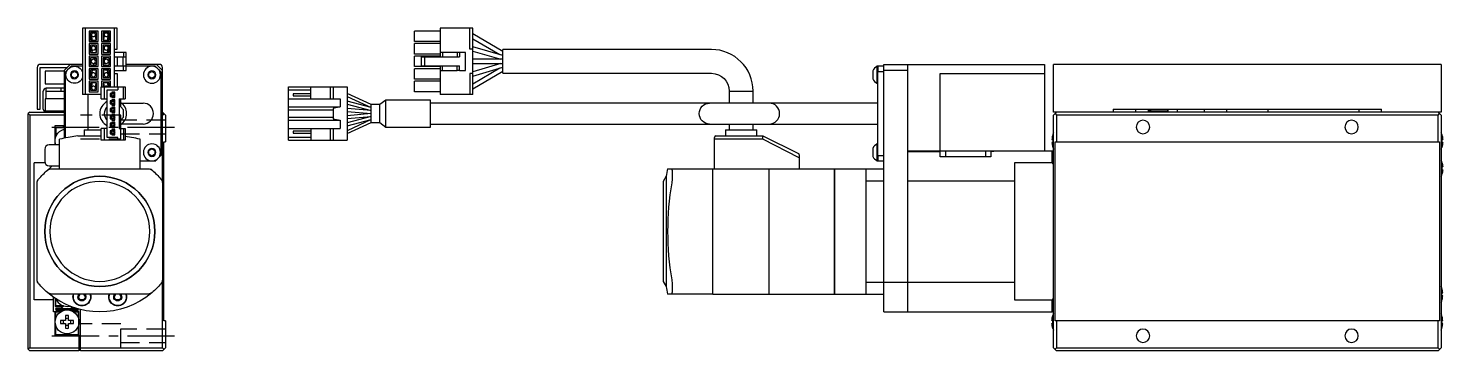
# Model space of a CAD drawing. Extents: x 0 to 1015, y -8 to 421.
# Drawn here: x 540.2 to 1014.7, y 168.4 to 276.5 of the extents above; entities that cross this region are included whole.
import ezdxf

# ---------------------------------------------------------------- set-up
doc = ezdxf.new("R2010")
doc.units = 0
doc.header["$LTSCALE"] = 0.5
doc.linetypes.add('CENTER', pattern=[50.8, 31.75, -6.35, 6.35, -6.35])
doc.linetypes.add('DASHED', pattern=[19.05, 12.7, -6.35])
for name, color, linetype in [('MSM_CENTER', 1, 'CENTER'), ('MSM_CONTINUOUS', 7, 'CONTINUOUS'), ('MSM_DASHED', 4, 'DASHED')]:
    doc.layers.add(name, color=color, linetype=linetype)

msp = doc.modelspace()

# ---------------------------------------------------------------- linework, layer by layer
at = {"layer": 'MSM_CENTER'}
for p, q in [((548.1, 243.42), (589.25, 243.42)), ((548.1, 173.42), (589.25, 173.42))]:
    msp.add_line(p, q, dxfattribs=at)
at = {"layer": 'MSM_CONTINUOUS'}
for p, q in [((558.37, 276.52), (558.37, 254.32)), ((569.97, 276.52), (558.37, 276.52)), ((559.37, 254.32), (559.37, 276.52)), ((560.57, 275.57), (560.57, 272.07)), ((563.57, 275.57), (560.57, 275.57)), ((563.57, 272.07), (563.57, 275.57)), ((564.77, 275.57), (564.77, 272.07)), ((567.77, 275.57), (564.77, 275.57)), ((567.77, 272.07), (567.77, 275.57)), ((568.97, 276.52), (568.97, 256.87)), ((569.97, 269.52), (569.97, 276.52)), ((669.77, 272.07), (669.77, 275.57)), ((678.37, 275.57), (669.77, 275.57)), ((678.37, 276.52), (678.37, 266.92)), ((689.37, 276.52), (678.37, 276.52)), ((688.37, 269.52), (688.37, 276.52)), ((689.37, 254.32), (689.37, 276.52)), ((560.57, 272.07), (563.57, 272.07)), ((560.57, 271.37), (560.57, 267.87)), ((563.57, 271.37), (560.57, 271.37)), ((561.07, 275.07), (561.07, 272.57)), ((563.07, 275.07), (561.07, 275.07)), ((561.07, 272.57), (563.07, 272.57)), ((561.07, 270.87), (561.07, 268.37)), ((563.07, 270.87), (561.07, 270.87)), ((561.33, 274.25), (561.5, 272.57)), ((561.67, 270.87), (561.71, 270.5)), ((562.9, 272.57), (562.72, 274.39)), ((563.07, 273.4), (562.83, 273.26)), ((563.07, 272.57), (563.07, 275.07)), ((563.07, 268.37), (563.07, 270.87)), ((563.57, 267.87), (563.57, 271.37)), ((564.77, 272.07), (567.77, 272.07)), ((564.77, 271.37), (564.77, 267.87)), ((567.77, 271.37), (564.77, 271.37)), ((567.27, 275.07), (565.27, 275.07)), ((565.27, 275.07), (565.27, 272.57)), ((565.27, 272.57), (567.27, 272.57)), ((567.27, 270.87), (565.27, 270.87)), ((565.27, 270.87), (565.27, 268.37)), ((565.63, 274.39), (565.44, 272.57)), ((566.64, 270.5), (566.68, 270.87)), ((566.67, 270.48), (566.67, 270.83)), ((566.85, 272.57), (567.02, 274.25)), ((566.87, 275.07), (566.87, 274.68)), ((566.87, 272.8), (566.87, 272.57)), ((566.87, 270.87), (566.87, 270.31)), ((567.27, 272.57), (567.27, 275.07)), ((567.27, 268.37), (567.27, 270.87)), ((567.77, 267.87), (567.77, 271.37)), ((678.37, 272.07), (669.77, 272.07)), ((669.77, 267.87), (669.77, 271.37)), ((678.37, 271.37), (669.77, 271.37)), ((699.37, 268.73), (689.37, 274.63)), ((689.37, 273), (698.38, 267.69)), ((560.57, 267.87), (563.57, 267.87)), ((560.57, 267.17), (560.57, 263.67)), ((563.57, 267.17), (560.57, 267.17)), ((561.07, 268.37), (563.07, 268.37)), ((561.07, 266.67), (561.07, 264.17)), ((563.07, 266.67), (561.07, 266.67)), ((561.33, 269.76), (561.61, 268.37)), ((563.07, 266.12), (562.01, 266.12)), ((563.04, 268.37), (562.7, 270.04)), ((563.07, 264.17), (563.07, 266.67)), ((563.57, 263.67), (563.57, 267.17)), ((564.77, 267.87), (567.77, 267.87)), ((564.77, 267.17), (564.77, 263.67)), ((567.77, 267.17), (564.77, 267.17)), ((565.27, 268.37), (567.27, 268.37)), ((567.27, 266.67), (565.27, 266.67)), ((565.27, 266.67), (565.27, 264.17)), ((566.33, 266.12), (565.27, 266.12)), ((565.65, 270.04), (565.31, 268.37)), ((566.73, 268.37), (567.02, 269.76)), ((566.87, 269.05), (566.87, 268.37)), ((567.27, 264.17), (567.27, 266.67)), ((567.77, 263.67), (567.77, 267.17)), ((568.97, 269.52), (569.97, 269.52)), ((572.97, 268.42), (568.97, 268.42)), ((568.97, 266.92), (572.97, 266.92)), ((569.97, 266.92), (569.97, 263.92)), ((571.97, 263.92), (571.97, 266.92)), ((572.17, 268.42), (572.17, 266.92)), ((572.97, 262.42), (572.97, 268.42)), ((678.37, 267.87), (669.77, 267.87)), ((669.77, 263.67), (669.77, 267.17)), ((678.37, 267.17), (669.77, 267.17)), ((672.07, 263.92), (672.07, 266.92)), ((672.07, 266.92), (673.07, 266.92)), ((673.07, 266.92), (673.07, 263.92)), ((673.07, 266.92), (684.87, 266.92)), ((684.07, 268.42), (678.37, 268.42)), ((679.12, 268.42), (679.12, 266.92)), ((684.07, 268.42), (684.07, 266.92)), ((684.87, 268.42), (684.07, 268.42)), ((686.87, 268.42), (684.87, 268.42)), ((684.87, 268.42), (684.87, 266.92)), ((686.87, 262.42), (686.87, 268.42)), ((689.37, 269.52), (688.37, 269.52)), ((699.37, 267.4), (689.37, 270.35)), ((689.37, 268.89), (698.77, 266.12)), ((699.37, 266.12), (689.37, 266.12)), ((699.37, 261.42), (699.37, 269.42)), ((769.37, 269.42), (699.37, 269.42)), ((543.17, 263.42), (543.17, 249.42)), ((558.37, 264.42), (544.17, 264.42)), ((544.17, 263.42), (553.17, 263.42)), ((544.17, 249.42), (544.17, 263.42)), ((545.87, 262.12), (545.87, 257.92)), ((552.17, 262.12), (545.87, 262.12)), ((554.17, 264.42), (552.17, 262.42)), ((552.17, 262.42), (552.17, 239.66)), ((553.43, 262.67), (552.67, 261.92)), ((552.67, 239.76), (552.67, 261.92)), ((554.67, 263.92), (553.92, 263.16)), ((554.67, 263.92), (558.37, 263.92)), ((554.67, 261.49), (555.67, 262.07)), ((554.67, 260.34), (554.67, 261.49)), ((555.67, 262.07), (556.67, 261.49)), ((556.67, 261.49), (556.67, 260.34)), ((560.57, 263.67), (563.57, 263.67)), ((560.57, 262.97), (560.57, 259.47)), ((563.57, 262.97), (560.57, 262.97)), ((561.07, 264.17), (563.07, 264.17)), ((561.07, 262.47), (561.07, 259.97)), ((563.07, 262.47), (561.07, 262.47)), ((561.61, 262.47), (561.33, 261.07)), ((561.99, 264.31), (561.96, 264.17)), ((562.01, 264.72), (563.07, 264.72)), ((562.7, 260.79), (563.04, 262.47)), ((563.07, 259.97), (563.07, 262.47)), ((563.57, 259.47), (563.57, 262.97)), ((564.77, 263.67), (567.77, 263.67)), ((564.77, 262.97), (564.77, 259.47)), ((567.77, 262.97), (564.77, 262.97)), ((565.27, 264.72), (566.33, 264.72)), ((565.27, 264.17), (567.27, 264.17)), ((567.27, 262.47), (565.27, 262.47)), ((565.27, 262.47), (565.27, 259.97)), ((565.31, 262.47), (565.65, 260.79)), ((567.02, 261.07), (566.73, 262.47)), ((567.27, 259.97), (567.27, 262.47)), ((567.77, 259.47), (567.77, 262.97)), ((568.97, 263.92), (572.97, 263.92)), ((568.97, 262.42), (572.97, 262.42)), ((568.97, 261.32), (569.97, 261.32)), ((569.97, 261.32), (569.97, 256.87)), ((572.17, 262.42), (572.17, 263.92)), ((584.17, 264.42), (572.97, 264.42)), ((572.97, 263.92), (582.67, 263.92)), ((580.67, 261.49), (581.67, 262.07)), ((580.67, 260.34), (580.67, 261.49)), ((581.67, 262.07), (582.67, 261.49)), ((583.43, 263.16), (582.67, 263.92)), ((582.67, 261.49), (582.67, 260.34)), ((585.17, 262.42), (583.17, 264.42)), ((584.67, 261.92), (583.92, 262.67)), ((584.67, 261.92), (584.67, 233.92)), ((585.17, 225.39), (585.17, 263.42)), ((678.37, 263.67), (669.77, 263.67)), ((669.77, 259.47), (669.77, 262.97)), ((678.37, 262.97), (669.77, 262.97)), ((672.07, 263.92), (673.07, 263.92)), ((673.07, 263.92), (684.87, 263.92)), ((678.37, 263.92), (678.37, 254.32)), ((678.37, 262.42), (684.07, 262.42)), ((679.12, 262.42), (679.12, 263.92)), ((684.07, 262.42), (684.07, 263.92)), ((684.87, 262.42), (684.07, 262.42)), ((684.87, 262.42), (684.87, 263.92)), ((684.87, 262.42), (686.87, 262.42)), ((688.37, 261.32), (688.37, 254.32)), ((689.37, 261.32), (688.37, 261.32)), ((689.37, 264.72), (699.37, 264.72)), ((698.77, 264.72), (689.37, 261.95)), ((689.37, 260.49), (699.37, 263.44)), ((698.38, 263.14), (689.37, 257.83)), ((689.37, 256.2), (699.37, 262.1)), ((699.37, 261.42), (769.37, 261.42)), ((823.52, 262.25), (823.52, 259.58)), ((824.92, 263.77), (824.92, 258.07)), ((825.17, 263.77), (824.92, 263.77)), ((825.17, 263.92), (827.17, 263.92)), ((825.17, 231.92), (825.17, 263.92)), ((825.17, 263.77), (825.17, 261.92)), ((827.17, 261.92), (825.17, 261.92)), ((827.17, 264.42), (881.17, 264.42)), ((827.17, 181.42), (827.17, 264.42)), ((835.17, 262.42), (827.17, 262.42)), ((835.17, 264.42), (835.17, 181.42)), ((846.17, 261.41), (881.17, 261.41)), ((846.17, 235.42), (846.17, 261.41)), ((881.17, 264.42), (881.17, 235.42)), ((884.17, 248.42), (884.17, 264.42)), ((1014.17, 264.42), (884.17, 264.42)), ((1014.17, 264.42), (1014.17, 248.42)), ((545.87, 257.92), (552.17, 257.92)), ((552.17, 256.42), (546.17, 256.42)), ((546.17, 252.92), (546.17, 256.42)), ((551.17, 255.42), (551.17, 256.42)), ((555.67, 259.76), (554.67, 260.34)), ((556.67, 260.34), (555.67, 259.76)), ((560.57, 259.47), (563.57, 259.47)), ((560.57, 258.77), (560.57, 255.27)), ((563.57, 258.77), (560.57, 258.77)), ((561.07, 259.97), (563.07, 259.97)), ((561.07, 258.27), (561.07, 255.77)), ((563.07, 258.27), (561.07, 258.27)), ((561.5, 258.27), (561.33, 256.58)), ((561.71, 260.34), (561.67, 259.97)), ((562.72, 256.44), (562.9, 258.27)), ((563.07, 255.77), (563.07, 258.27)), ((563.57, 255.27), (563.57, 258.77)), ((564.67, 252.92), (564.67, 256.87)), ((564.67, 256.87), (572.67, 256.87)), ((564.77, 259.47), (567.77, 259.47)), ((564.77, 258.77), (564.77, 256.87)), ((567.77, 258.77), (564.77, 258.77)), ((565.27, 259.97), (567.27, 259.97)), ((567.27, 258.27), (565.27, 258.27)), ((565.27, 258.27), (565.27, 256.87)), ((565.44, 258.27), (565.59, 256.87)), ((565.67, 256.87), (565.67, 252.92)), ((566.68, 259.97), (566.64, 260.34)), ((566.99, 256.87), (566.85, 258.27)), ((567.27, 256.87), (567.27, 258.27)), ((567.77, 256.87), (567.77, 258.77)), ((570.17, 256.87), (570.17, 255.92)), ((572.17, 252.92), (572.17, 256.87)), ((572.67, 256.87), (572.67, 252.92)), ((581.67, 259.76), (580.67, 260.34)), ((582.67, 260.34), (581.67, 259.76)), ((627.47, 238.97), (627.47, 256.87)), ((627.47, 256.87), (647.17, 256.87)), ((634.97, 252.92), (634.97, 256.87)), ((641.47, 256.87), (641.47, 252.92)), ((642.47, 256.87), (642.47, 252.92)), ((647.17, 256.87), (647.17, 238.97)), ((678.37, 259.47), (669.77, 259.47)), ((678.37, 258.77), (669.77, 258.77)), ((669.77, 255.27), (669.77, 258.77)), ((824.92, 258.07), (825.17, 258.07)), ((545.17, 249.42), (545.17, 255.42)), ((552.17, 252.92), (545.87, 252.92)), ((545.87, 252.92), (545.87, 248.72)), ((546.17, 255.42), (552.17, 255.42)), ((564.67, 254.32), (558.37, 254.32)), ((560.17, 254.32), (560.17, 242.42)), ((560.57, 255.27), (563.57, 255.27)), ((561.07, 255.77), (563.07, 255.77)), ((564.67, 252.92), (566.67, 252.92)), ((566.67, 239.92), (566.67, 255.92)), ((566.67, 255.92), (570.17, 255.92)), ((568.17, 254.67), (567.67, 254.67)), ((567.67, 254.67), (567.67, 253.67)), ((567.95, 254.32), (567.67, 254.32)), ((567.67, 253.67), (568.17, 253.67)), ((568.17, 252.17), (567.67, 252.17)), ((567.67, 252.17), (567.67, 251.17)), ((568.17, 255.07), (568.17, 254.67)), ((569.17, 255.07), (568.17, 255.07)), ((568.17, 253.69), (568.17, 253.27)), ((568.17, 253.27), (569.17, 253.27)), ((569.17, 252.57), (568.17, 252.57)), ((568.17, 252.57), (568.17, 252.16)), ((568.97, 255.07), (568.97, 254.62)), ((569.15, 254.32), (569.17, 254.32)), ((569.17, 253.27), (569.17, 255.07)), ((569.17, 250.77), (569.17, 252.57)), ((570.67, 252.92), (570.67, 242.92)), ((570.67, 252.92), (572.67, 252.92)), ((571.17, 250.17), (571.17, 252.92)), ((627.47, 255.92), (634.97, 255.92)), ((627.47, 252.92), (644.82, 252.92)), ((629.07, 254.52), (629.07, 253.82)), ((634.97, 254.52), (629.07, 254.52)), ((629.07, 253.82), (634.97, 253.82)), ((644.82, 252.92), (644.82, 250.17)), ((655.17, 250.92), (647.17, 254.65)), ((647.17, 253.65), (655.17, 249.92)), ((655.17, 249.92), (647.17, 252.06)), ((660.17, 252.42), (658.17, 250.92)), ((660.17, 243.42), (660.17, 252.42)), ((675.17, 252.42), (660.17, 252.42)), ((678.37, 255.27), (669.77, 255.27)), ((675.17, 243.42), (675.17, 252.42)), ((689.37, 254.32), (678.37, 254.32)), ((775.37, 255.42), (783.37, 255.42)), ((775.37, 255.42), (775.37, 251.42)), ((783.37, 251.42), (783.37, 255.42)), ((540.67, 248.42), (540.17, 247.92)), ((540.17, 168.92), (540.17, 247.92)), ((540.17, 247.92), (540.67, 247.42)), ((540.67, 248.42), (552.17, 248.42)), ((540.67, 247.42), (540.67, 169.42)), ((552.17, 247.42), (540.67, 247.42)), ((543.17, 249.42), (544.17, 249.42)), ((552.17, 248.72), (545.87, 248.72)), ((551.17, 248.72), (551.17, 248.42)), ((567.67, 251.17), (568.17, 251.17)), ((567.67, 249.67), (567.67, 248.67)), ((568.17, 249.67), (567.67, 249.67)), ((567.67, 248.67), (568.17, 248.67)), ((568.17, 247.17), (567.67, 247.17)), ((567.67, 247.17), (567.67, 246.17)), ((568.17, 251.19), (568.17, 250.77)), ((568.17, 250.77), (569.17, 250.77)), ((569.17, 250.07), (568.17, 250.07)), ((568.17, 250.07), (568.17, 249.66)), ((568.17, 248.69), (568.17, 248.27)), ((568.17, 248.42), (568.2, 248.27)), ((568.17, 248.27), (569.17, 248.27)), ((569.17, 247.57), (568.17, 247.57)), ((568.2, 247.57), (568.17, 247.42)), ((568.17, 247.57), (568.17, 247.16)), ((569.15, 248.27), (569.17, 248.42)), ((569.17, 247.42), (569.15, 247.57)), ((569.16, 249.29), (569.17, 249.42)), ((569.17, 248.27), (569.17, 250.07)), ((569.17, 245.77), (569.17, 247.57)), ((572.17, 249.17), (571.17, 250.17)), ((571.5, 251.42), (578.67, 251.42)), ((572.17, 246.67), (572.17, 249.17)), ((585.17, 248.42), (586.17, 247.42)), ((585.67, 247.92), (585.17, 247.42)), ((586.17, 247.42), (586.17, 238.42)), ((627.47, 250.17), (644.82, 250.17)), ((627.47, 249.17), (642.47, 249.17)), ((644.82, 250.17), (642.47, 249.67)), ((642.47, 249.67), (642.47, 246.17)), ((647.17, 251.06), (655.17, 248.92)), ((655.17, 248.92), (647.17, 249.62)), ((647.17, 248.62), (655.17, 247.92)), ((655.17, 247.92), (647.17, 247.22)), ((647.17, 246.22), (655.17, 246.92)), ((655.17, 246.92), (647.17, 244.77)), ((655.17, 244.92), (655.17, 250.92)), ((658.17, 250.92), (655.17, 250.92)), ((658.17, 244.92), (658.17, 250.92)), ((825.17, 251.42), (675.17, 251.42)), ((1014.17, 248.42), (884.17, 248.42)), ((885.17, 248.42), (884.17, 247.42)), ((884.17, 169.42), (884.17, 247.42)), ((884.67, 247.92), (885.17, 247.42)), ((885.17, 247.42), (885.17, 238.42)), ((1013.17, 247.42), (885.17, 247.42)), ((904.17, 249.42), (904.17, 248.42)), ((904.17, 249.42), (994.17, 249.42)), ((911.67, 249.42), (911.67, 248.42)), ((916.07, 248.72), (916.07, 249.42)), ((916.07, 248.92), (916.77, 248.92)), ((922.67, 248.72), (916.07, 248.72)), ((916.77, 248.92), (916.77, 249.42)), ((922.37, 249.42), (922.37, 248.72)), ((922.67, 248.42), (922.67, 249.42)), ((925.67, 249.42), (925.67, 248.42)), ((934.67, 249.42), (934.67, 248.42)), ((942.17, 249.42), (942.17, 248.42)), ((956.17, 248.42), (956.17, 249.42)), ((986.67, 248.42), (986.67, 249.42)), ((994.17, 248.42), (994.17, 249.42)), ((1014.17, 247.42), (1013.17, 248.42)), ((1013.17, 247.42), (1013.67, 247.92)), ((1013.17, 238.42), (1013.17, 247.42)), ((1014.17, 247.42), (1014.17, 169.42)), ((549.17, 243.92), (552.17, 243.92)), ((549.17, 237.42), (549.17, 243.92)), ((549.17, 243.12), (549.32, 243.27)), ((549.47, 243.42), (549.32, 243.27)), ((549.32, 243.27), (549.47, 243.12)), ((549.47, 243.42), (552.17, 243.42)), ((549.47, 243.12), (549.47, 240.29)), ((552.17, 243.12), (549.47, 243.12)), ((551.67, 243.92), (552.17, 243.42)), ((558.92, 242.42), (564.67, 242.42)), ((558.92, 242.42), (558.92, 240.42)), ((564.67, 238.97), (564.67, 242.92)), ((566.67, 242.92), (564.67, 242.92)), ((565.67, 242.92), (565.67, 238.97)), ((567.67, 246.17), (568.17, 246.17)), ((568.17, 244.67), (567.67, 244.67)), ((567.67, 244.67), (567.67, 243.67)), ((567.67, 243.67), (568.17, 243.67)), ((567.67, 242.17), (567.67, 241.17)), ((568.17, 242.17), (567.67, 242.17)), ((568.17, 246.19), (568.17, 245.77)), ((568.17, 245.77), (569.17, 245.77)), ((569.17, 245.07), (568.17, 245.07)), ((568.17, 245.07), (568.17, 244.66)), ((568.17, 243.69), (568.17, 243.27)), ((568.17, 243.27), (569.17, 243.27)), ((569.17, 242.57), (568.17, 242.57)), ((568.17, 242.57), (568.17, 242.16)), ((569.17, 246.42), (569.15, 246.55)), ((569.17, 243.27), (569.17, 245.07)), ((569.17, 240.77), (569.17, 242.57)), ((570.67, 242.92), (572.67, 242.92)), ((571.17, 245.67), (572.17, 246.67)), ((571.17, 242.92), (571.17, 245.67)), ((578.67, 244.42), (571.5, 244.42)), ((572.17, 242.92), (572.17, 238.97)), ((572.67, 242.92), (572.67, 238.97)), ((627.47, 246.67), (642.47, 246.67)), ((627.47, 245.67), (644.82, 245.67)), ((627.47, 242.92), (644.82, 242.92)), ((634.97, 242.92), (634.97, 238.97)), ((641.47, 242.92), (641.47, 238.97)), ((642.47, 246.17), (644.82, 245.67)), ((642.47, 242.92), (642.47, 238.97)), ((644.82, 245.67), (644.82, 242.92)), ((655.17, 245.92), (647.17, 242.19)), ((647.17, 243.77), (655.17, 245.92)), ((647.17, 241.19), (655.17, 244.92)), ((655.17, 244.92), (658.17, 244.92)), ((658.17, 244.92), (660.17, 243.42)), ((660.17, 243.42), (675.17, 243.42)), ((675.17, 244.42), (825.17, 244.42)), ((774.12, 242.42), (784.62, 242.42)), ((774.12, 242.42), (774.12, 240.42)), ((775.37, 244.42), (775.37, 242.42)), ((783.37, 242.42), (783.37, 244.42)), ((784.62, 240.42), (784.62, 242.42)), ((550.67, 237.42), (547.17, 237.42)), ((550.67, 229.42), (550.67, 239.33)), ((556.83, 240.42), (553.52, 239.92)), ((556.83, 240.42), (564.67, 240.42)), ((572.67, 238.97), (564.67, 238.97)), ((570.17, 239.92), (566.67, 239.92)), ((567.67, 241.17), (568.17, 241.17)), ((568.17, 241.17), (568.17, 240.77)), ((568.17, 240.77), (569.17, 240.77)), ((570.17, 238.97), (570.17, 239.92)), ((574.83, 239.92), (572.67, 240.26)), ((577.67, 229.42), (577.67, 239.33)), ((585.67, 238.42), (586.17, 238.42)), ((585.67, 178.42), (585.67, 238.42)), ((634.97, 239.92), (627.47, 239.92)), ((627.47, 238.97), (647.17, 238.97)), ((629.07, 242.02), (629.07, 241.32)), ((634.97, 242.02), (629.07, 242.02)), ((629.07, 241.32), (634.97, 241.32)), ((770.37, 229.42), (770.37, 239.92)), ((786.57, 239.33), (770.37, 239.33)), ((770.87, 240.42), (786.57, 240.42)), ((786.57, 239.33), (786.57, 240.42)), ((786.57, 240.42), (798.6, 234.51)), ((798.87, 233.11), (786.57, 239.33)), ((824.92, 237.77), (824.92, 232.07)), ((825.17, 237.77), (824.92, 237.77)), ((883.61, 239.27), (883.96, 239.27)), ((883.96, 238.27), (883.61, 238.27)), ((883.96, 240.97), (883.96, 240.91)), ((883.96, 239.27), (883.96, 238.27)), ((884.67, 238.42), (1013.67, 238.42)), ((884.67, 178.42), (884.67, 238.42)), ((1013.67, 238.42), (1013.67, 178.42)), ((1014.39, 240.97), (1014.39, 240.91)), ((1014.74, 239.27), (1014.39, 239.27)), ((1014.39, 239.27), (1014.39, 238.27)), ((1014.39, 238.27), (1014.74, 238.27)), ((545.67, 235.92), (545.67, 231.92)), ((580.67, 235.49), (581.67, 236.07)), ((580.67, 234.34), (580.67, 235.49)), ((581.67, 233.76), (580.67, 234.34)), ((581.67, 236.07), (582.67, 235.49)), ((582.67, 234.34), (581.67, 233.76)), ((582.67, 235.49), (582.67, 234.34)), ((582.67, 231.92), (583.43, 232.67)), ((583.92, 233.16), (584.67, 233.92)), ((798.87, 234.06), (798.87, 229.42)), ((823.52, 236.25), (823.52, 233.58)), ((825.17, 233.92), (825.17, 232.07)), ((825.17, 233.92), (827.17, 233.92)), ((835.17, 235.42), (883.67, 235.42)), ((835.17, 235.19), (846.17, 235.19)), ((846.17, 233.42), (846.17, 235.19)), ((863.17, 233.42), (846.17, 233.42)), ((847.97, 233.42), (847.97, 235.42)), ((861.37, 235.42), (861.37, 233.42)), ((863.17, 235.23), (865.17, 235.42)), ((863.17, 235.23), (863.17, 233.42)), ((883.67, 231.5), (883.67, 235.42)), ((884.17, 234.92), (883.67, 235.42)), ((883.96, 236.62), (883.96, 236.57)), ((1014.39, 236.62), (1014.39, 236.57)), ((545.76, 231.42), (542.17, 231.42)), ((542.17, 185.42), (542.17, 231.42)), ((548.17, 230.42), (547.04, 229.29)), ((547.17, 230.42), (550.67, 230.42)), ((547.93, 229.42), (580.42, 229.42)), ((582.67, 231.92), (577.67, 231.92)), ((754.68, 229.42), (769.82, 229.42)), ((756.17, 228.94), (756.17, 225.96)), ((769.82, 187.42), (769.82, 229.42)), ((769.82, 229.37), (769.87, 229.37)), ((769.87, 229.42), (810.72, 229.42)), ((769.87, 187.42), (769.87, 229.42)), ((788.72, 187.42), (788.72, 229.42)), ((788.72, 229.37), (788.77, 229.37)), ((788.77, 187.42), (788.77, 229.42)), ((810.72, 187.42), (810.72, 229.42)), ((810.72, 229.37), (810.77, 229.37)), ((810.77, 229.42), (827.17, 229.42)), ((810.77, 187.42), (810.77, 229.42)), ((821.17, 229.42), (821.17, 187.42)), ((824.92, 232.07), (825.17, 232.07)), ((827.17, 231.92), (825.17, 231.92)), ((871.17, 185.33), (871.17, 231.5)), ((871.17, 231.5), (883.67, 231.5)), ((884.17, 230.92), (883.67, 231.5)), ((1014.39, 231.77), (1014.39, 231.71)), ((1014.74, 230.07), (1014.39, 230.07)), ((1014.39, 230.07), (1014.39, 229.07)), ((1014.39, 229.07), (1014.74, 229.07)), ((543.3, 225.55), (543.17, 225.42)), ((543.17, 192.17), (543.17, 224.66)), ((585.17, 224.66), (585.17, 192.17)), ((754.17, 226.9), (753.17, 225.17)), ((753.17, 225.17), (753.17, 191.67)), ((754.17, 226.9), (754.17, 189.93)), ((756.17, 225.96), (756.04, 224.66)), ((821.17, 225.39), (827.17, 225.39)), ((835.17, 225.39), (871.17, 225.39)), ((1014.39, 227.42), (1014.39, 227.37)), ((585.17, 169.42), (585.17, 191.45)), ((753.17, 191.67), (754.17, 189.93)), ((756.04, 192.17), (756.17, 190.87)), ((756.17, 190.87), (756.17, 187.9)), ((821.17, 191.45), (871.17, 191.45)), ((548.67, 185.42), (542.17, 185.42)), ((580.42, 187.42), (547.93, 187.42)), ((548.67, 181.42), (548.67, 186.31)), ((549.17, 185.97), (549.17, 183.42)), ((549.47, 183.42), (549.47, 185.75)), ((557.02, 186.42), (557.6, 187.42)), ((557.6, 185.42), (557.02, 186.42)), ((558.75, 185.42), (557.6, 185.42)), ((558.75, 187.42), (559.33, 186.42)), ((559.33, 186.42), (558.75, 185.42)), ((569.02, 186.42), (569.6, 187.42)), ((569.6, 185.42), (569.02, 186.42)), ((570.75, 185.42), (569.6, 185.42)), ((570.75, 187.42), (571.33, 186.42)), ((571.33, 186.42), (570.75, 185.42)), ((769.82, 187.42), (754.68, 187.42)), ((769.82, 187.47), (769.87, 187.47)), ((769.87, 187.42), (788.72, 187.42)), ((788.72, 187.47), (788.77, 187.47)), ((788.77, 187.42), (810.72, 187.42)), ((810.72, 187.47), (810.77, 187.47)), ((810.77, 187.42), (827.17, 187.42)), ((883.67, 185.33), (871.17, 185.33)), ((883.67, 185.33), (884.17, 185.92)), ((883.67, 181.42), (883.67, 185.33)), ((1014.39, 189.41), (1014.39, 189.47)), ((1014.39, 187.77), (1014.74, 187.77)), ((1014.39, 186.77), (1014.39, 187.77)), ((1014.74, 186.77), (1014.39, 186.77)), ((1014.39, 185.07), (1014.39, 185.12)), ((549.17, 181.42), (548.67, 181.42)), ((549.17, 183.42), (549.47, 183.12)), ((549.47, 181.72), (549.17, 181.42)), ((549.17, 173.42), (549.17, 181.42)), ((549.32, 183.27), (549.47, 183.42)), ((549.47, 181.42), (549.32, 181.57)), ((549.37, 182.22), (549.37, 182.62)), ((549.37, 182.62), (556.21, 182.62)), ((549.37, 182.22), (556.97, 182.22)), ((551.96, 183.42), (549.47, 183.42)), ((549.47, 183.12), (551.66, 183.12)), ((551.54, 181.72), (549.47, 181.72)), ((549.47, 181.42), (550.99, 181.42)), ((549.47, 179.59), (549.47, 181.42)), ((552.06, 183.42), (551.25, 182.62)), ((551.25, 182.22), (551.69, 181.78)), ((551.32, 182.22), (551.74, 181.8)), ((551.99, 183.44), (551.66, 183.12)), ((555.02, 182.62), (554.39, 183.25)), ((555.09, 182.62), (554.5, 183.21)), ((554.68, 183.12), (554.65, 183.15)), ((554.66, 181.78), (555.09, 182.22)), ((554.68, 183.12), (554.74, 183.12)), ((556.87, 181.72), (554.81, 181.72)), ((555.36, 181.42), (556.87, 181.42)), ((556.87, 181.72), (557.17, 181.42)), ((557.02, 181.57), (556.87, 181.42)), ((556.87, 181.42), (556.87, 179.59)), ((556.97, 182.39), (556.97, 182.22)), ((557.17, 173.72), (557.17, 181.42)), ((557.67, 168.42), (557.67, 182.21)), ((827.17, 181.42), (883.67, 181.42)), ((883.67, 181.42), (884.17, 181.92)), ((549.47, 173.72), (549.47, 176.55)), ((552.67, 178.57), (551.03, 178.57)), ((551.03, 177.57), (552.67, 177.57)), ((552.67, 180.21), (552.67, 178.57)), ((552.67, 177.57), (552.67, 175.92)), ((553.67, 178.57), (553.67, 180.21)), ((555.32, 178.57), (553.67, 178.57)), ((553.67, 177.57), (555.32, 177.57)), ((553.67, 175.92), (553.67, 177.57)), ((556.87, 176.55), (556.87, 173.72)), ((586.17, 178.42), (585.67, 178.42)), ((586.17, 178.42), (586.17, 169.42)), ((883.96, 178.57), (883.61, 178.57)), ((883.61, 177.57), (883.96, 177.57)), ((883.96, 180.21), (883.96, 180.27)), ((883.96, 177.57), (883.96, 178.57)), ((883.96, 175.87), (883.96, 175.92)), ((1013.67, 178.42), (884.67, 178.42)), ((885.17, 178.42), (885.17, 169.42)), ((1013.17, 169.42), (1013.17, 178.42)), ((1014.39, 180.21), (1014.39, 180.27)), ((1014.39, 178.57), (1014.74, 178.57)), ((1014.39, 177.57), (1014.39, 178.57)), ((1014.74, 177.57), (1014.39, 177.57)), ((1014.39, 175.87), (1014.39, 175.92)), ((549.17, 173.72), (549.47, 173.42)), ((557.17, 173.42), (549.17, 173.42)), ((549.32, 173.57), (549.47, 173.72)), ((556.87, 173.72), (549.47, 173.72)), ((556.87, 173.72), (557.02, 173.57)), ((557.17, 173.72), (556.87, 173.42)), ((557.17, 173.42), (557.17, 168.42)), ((540.67, 169.42), (540.17, 168.92)), ((540.17, 168.92), (540.67, 168.42)), ((540.67, 169.42), (557.17, 169.42)), ((557.17, 168.42), (540.67, 168.42)), ((557.67, 169.42), (585.17, 169.42)), ((585.17, 168.42), (557.67, 168.42)), ((586.17, 169.42), (585.17, 168.42)), ((585.17, 169.42), (585.67, 168.92)), ((884.17, 169.42), (885.17, 168.42)), ((884.67, 168.92), (885.17, 169.42)), ((885.17, 169.42), (1013.17, 169.42)), ((1013.17, 168.42), (885.17, 168.42)), ((1013.17, 169.42), (1013.67, 168.92)), ((1013.17, 168.42), (1014.17, 169.42))]:
    msp.add_line(p, q, dxfattribs=at)
at = {"layer": 'MSM_CONTINUOUS', "extrusion": (0, 0, -1)}
for centre, radius in [((-555.67, 260.92), 1.34), ((-581.67, 260.92), 2.85), ((-581.67, 260.92), 1.34), ((-568.55, 254.17), 0.614), ((-568.55, 251.67), 0.614), ((-568.55, 254.17), 0.35), ((-568.55, 251.67), 0.35), ((-568.55, 249.17), 0.614), ((-568.55, 246.67), 0.614), ((-568.55, 249.17), 0.35), ((-568.55, 246.67), 0.35), ((-568.55, 244.17), 0.614), ((-568.55, 241.67), 0.614), ((-568.55, 244.17), 0.35), ((-914.17, 243.42), 2.25), ((-984.17, 243.42), 2.25), ((-568.55, 241.67), 0.35), ((-581.67, 234.92), 2.85), ((-581.67, 234.92), 1.34), ((-564.17, 208.42), 18.48), ((-564.17, 208.42), 16.75), ((-914.17, 173.42), 2.25), ((-984.17, 173.42), 2.25)]:
    msp.add_circle(centre, radius, dxfattribs=at)
at = {"layer": 'MSM_CONTINUOUS'}
for centre, radius in [((564.17, 208.42), 18.48), ((553.17, 178.07), 4)]:
    msp.add_circle(centre, radius, dxfattribs=at)
for centre, radius, start, end in [((561.89, 274.3), 0.563, 135.2722, 184.9126), ((562.02, 269.87), 0.701, 13.8945, 189.0987), ((561.94, 274.35), 0.623, 189.2492, 258.0473), ((562.04, 274.14), 0.788, 66.416, 134.8819), ((562, 274.49), 0.771, 255.7012, 325.1589), ((562.14, 274.32), 0.578, 7.0307, 68.2994), ((562.18, 274.34), 0.54, 327.1982, 5.562), ((566.17, 274.33), 0.549, 135.9296, 173.6036), ((566.22, 274.36), 0.592, 176.1778, 235.9254), ((566.3, 269.9), 0.665, 110.6686, 167.9973), ((566.31, 274.16), 0.767, 34.7986, 133.588), ((566.34, 274.5), 0.776, 234.5637, 314.3044), ((566.32, 269.85), 0.724, 40.121, 110.9899), ((566.48, 274.31), 0.549, 315.9296, 353.6036), ((566.48, 274.31), 0.54, 354.438, 32.8019), ((562.01, 265.42), 0.7, 90.1029, 269.8971), ((562.01, 269.93), 0.701, 193.981, 9.0121), ((564.17, 265.42), 4, 130.1945, 132.4811), ((562.01, 265.42), 0.7, 270.1029, 89.8971), ((566.33, 265.42), 0.7, 90.1029, 269.8971), ((566.34, 269.93), 0.701, 171.2537, 345.7532), ((566.33, 265.42), 0.7, 270.1029, 89.8971), ((564.17, 265.42), 4, 47.5458, 49.8055), ((566.37, 269.89), 0.662, 348.9348, 40.0981), ((769.37, 255.42), 14, 0, 90), ((544.17, 263.42), 1, 90, 180), ((562.02, 260.96), 0.701, 170.9013, 346.1055), ((562.01, 260.91), 0.7, 350.2608, 166.7461), ((564.17, 265.42), 4, 227.5189, 229.8055), ((562.63, 264.17), 0.655, 123.9752, 168.3096), ((566.34, 260.9), 0.701, 13.9811, 189.0121), ((566.33, 260.96), 0.701, 193.8945, 9.0987), ((564.17, 265.42), 4, 310.1945, 312.4542), ((584.17, 263.42), 1, 0, 90), ((826.49, 260.92), 3.25, 118.7266, 155.6996), ((546.17, 255.42), 1, 90, 180), ((561.89, 256.52), 0.567, 111.0258, 173.6441), ((561.97, 256.56), 0.64, 178.2537, 257.4443), ((562, 256.32), 0.788, 45.1181, 113.584), ((562.15, 256.51), 0.576, 304.2499, 352.708), ((562.17, 256.49), 0.552, 354.5817, 45.2335), ((566.23, 256.47), 0.607, 124.8804, 139.1969), ((566.34, 256.31), 0.801, 57.3554, 124.5736), ((566.46, 256.51), 0.563, 38.7537, 56.3413), ((826.49, 260.92), 3.25, 204.3004, 241.2734), ((562.04, 256.69), 0.781, 254.1262, 303.5069), ((568.67, 247.92), 4.5, 116.3878, 243.6122), ((568.67, 251.56), 0.5, 263.1851, 9.5661), ((568.67, 254.15), 0.5, 321.9112, 11.8678), ((568.67, 247.92), 4.5, 303.749, 56.251), ((546.17, 249.42), 1, 180, 270), ((568.67, 247.92), 3, 131.8103, 228.1897), ((568.67, 249.12), 0.5, 298.8844, 9.2577), ((578.67, 247.92), 3.5, 270, 90), ((788.77, 247.92), 3.5, 270, 90), ((547.17, 235.92), 1.5, 90, 180), ((564.17, 180.65), 60.22, 100.1906, 102.9545), ((564.17, 180.65), 60.22, 77.0455, 79.8094), ((770.87, 239.92), 0.5, 90, 180), ((826.49, 234.92), 3.25, 118.7266, 155.6996), ((890.07, 238.77), 6.48, 160.6958, 175.5751), ((890.07, 238.77), 6.48, 184.4249, 199.3042), ((890.07, 238.77), 6.5, 155.1884, 160.2168), ((1008.27, 238.77), 6.5, 19.7832, 24.8116), ((798.37, 234.06), 0.502, 0.1623, 63.6578), ((826.49, 234.92), 3.25, 204.3004, 241.2734), ((890.07, 238.77), 6.5, 199.7832, 204.8116), ((1008.27, 238.77), 6.5, 335.1884, 340.2168), ((547.17, 231.92), 1.5, 180, 270), ((852.45, 208.42), 100, 167.8776, 169.3486), ((756.02, 229.32), 0.0938, 18.1129, 78.7295), ((754.96, 228.99), 1.21, 357.3367, 17.3496), ((1008.27, 229.57), 6.5, 19.7832, 24.8116), ((852.45, 208.42), 97.77, 170.4338, 189.5662), ((1008.27, 229.57), 6.5, 335.1884, 340.2168), ((852.45, 208.42), 100, 190.6514, 192.1224), ((1008.27, 187.27), 6.5, 19.7832, 24.8116), ((553.17, 187.27), 4, 201.8624, 283.1803), ((756.02, 187.51), 0.0938, 281.2705, 341.8871), ((754.96, 187.84), 1.21, 342.6504, 2.6633), ((1008.27, 187.27), 6.48, 4.4249, 19.3042), ((1008.27, 187.27), 6.48, 340.6958, 355.5751), ((890.07, 178.07), 6.5, 155.1884, 160.2168), ((1008.27, 187.27), 6.5, 335.1884, 340.2168), ((1008.27, 178.07), 6.5, 19.7832, 24.8116), ((553.17, 178.07), 2.2, 166.8634, 193.1366), ((553.17, 178.07), 2.2, 76.8634, 103.1366), ((553.17, 178.07), 2.2, 256.8634, 283.1366), ((553.17, 178.07), 2.2, 346.8634, 13.1366), ((890.07, 178.07), 6.5, 199.7832, 204.8116), ((1008.27, 178.07), 6.5, 335.1884, 340.2168), ((1008.27, 178.07), 6.48, 4.4249, 19.3042), ((1008.27, 178.07), 6.48, 340.6958, 355.5751)]:
    msp.add_arc(centre, radius, start, end, dxfattribs=at)
at = {"layer": 'MSM_CONTINUOUS', "extrusion": (0, 0, -1)}
for centre, radius, start, end in [((-555.67, 260.92), 2.85, 198.6717, 161.3283), ((-769.37, 255.42), 6, 90, 180), ((-568.67, 246.72), 0.5, 131.7675, 190.2273), ((-768.77, 247.92), 3.5, 270, 90), ((-553.17, 238.77), 4, 340.2754, 75.5225), ((-568.67, 244.27), 0.5, 92.7238, 189.1728), ((-568.67, 241.69), 0.5, 153.6095, 195.9822), ((-1008.27, 238.77), 6.48, 160.6958, 175.5751), ((-1008.27, 238.77), 6.48, 184.4249, 199.3042), ((-564.17, 208.42), 27, 40.5358, 49.4642), ((-547.93, 227.42), 2, 49.4642, 90), ((-564.17, 208.42), 27, 49.8634, 51.0576), ((-580.42, 227.42), 2, 90, 130.5358), ((-564.17, 208.42), 27, 128.9424, 130.1296), ((-564.17, 208.42), 27, 130.5358, 139.4642), ((-1008.27, 229.57), 6.48, 160.6958, 175.5751), ((-1008.27, 229.57), 6.48, 184.4249, 199.3042), ((-545.17, 224.66), 2, 0, 40.5358), ((-564.17, 208.42), 27, 38.9424, 40.1296), ((-583.17, 224.66), 2, 139.4642, 180), ((-564.17, 208.42), 27, 139.8634, 141.0576), ((-545.17, 192.17), 2, 319.4642, 0), ((-564.17, 208.42), 27, 319.8634, 321.0576), ((-564.17, 208.42), 27, 310.5358, 319.4642), ((-564.17, 208.42), 27, 220.5358, 229.4642), ((-583.17, 192.17), 2, 180, 220.5358), ((-564.17, 208.42), 27, 218.9424, 220.1296), ((-547.93, 189.42), 2, 270, 310.5358), ((-564.17, 208.42), 27, 229.8634, 310.1296), ((-558.17, 186.42), 3, 160.5288, 19.4712), ((-558.17, 186.42), 2.85, 159.459, 20.541), ((-558.17, 186.42), 1.34, 131.609, 48.391), ((-570.17, 186.42), 3, 160.5288, 19.4712), ((-570.17, 186.42), 2.85, 159.459, 20.541), ((-570.17, 186.42), 1.34, 131.609, 48.391), ((-580.42, 189.42), 2, 229.4642, 270), ((-553.17, 178.07), 1.22, 335.7324, 24.2676), ((-553.17, 178.07), 1.22, 65.7324, 114.2676), ((-553.17, 178.07), 1.22, 245.7324, 294.2676), ((-553.17, 178.07), 1.22, 155.7324, 204.2676), ((-890.07, 178.07), 6.48, 4.4249, 19.3042), ((-890.07, 178.07), 6.48, 340.6958, 355.5751)]:
    msp.add_arc(centre, radius, start, end, dxfattribs=at)
at = {"layer": 'MSM_DASHED'}
for p, q in [((571.17, 247.42), (557.67, 247.42)), ((571.17, 245.67), (571.17, 247.42)), ((586.17, 245.67), (571.17, 245.67)), ((571.17, 239.42), (571.17, 242.92)), ((557.67, 239.42), (571.17, 239.42)), ((571.17, 241.17), (586.17, 241.17)), ((571.17, 177.42), (557.67, 177.42)), ((571.17, 169.42), (571.17, 177.42)), ((586.17, 175.67), (571.17, 175.67)), ((571.17, 171.17), (586.17, 171.17))]:
    msp.add_line(p, q, dxfattribs=at)

doc.saveas('drawing.dxf')
